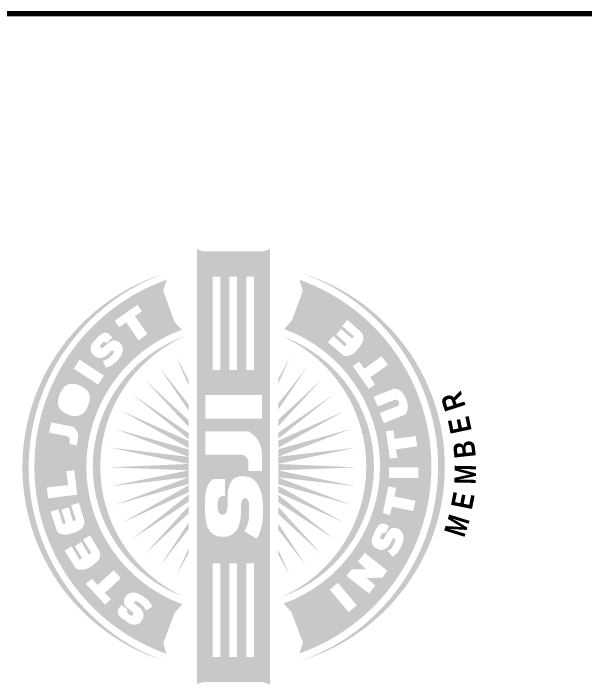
# Paper-space layout 'J1.0' of a CAD drawing. Extents: x -1.7 to 34.3, y -23.5 to 0.5.
# Drawn here: x 31.701 to 32.693, y -8.914 to -7.75 of the extents above; entities that cross this region are included whole.
import ezdxf
from ezdxf.enums import TextEntityAlignment as Align

# ---------------------------------------------------------------- set-up
doc = ezdxf.new("R2010")
doc.units = 0
doc.header["$LTSCALE"] = 0.5
doc.header["$MEASUREMENT"] = 0
doc.layers.get('0').update_dxf_attribs({"linetype": 'CONTINUOUS'})
for name, color, linetype, lineweight in [('TITLE-BORDER', 4, 'CONTINUOUS', 70), ('TITLE-ERECTION-NOTES-JOISTS', 40, 'CONTINUOUS', 18), ('TITLE-INFO-ATTRIB', 1, 'CONTINUOUS', 40), ('TITLE-LOGO', 40, 'CONTINUOUS', 20)]:
    doc.layers.add(name, color=color, linetype=linetype, lineweight=lineweight)
doc.styles.add('NOTES', font='romans.shx', dxfattribs={"width": 0.95})
doc.styles.add('SJI Member', font='arialbd.ttf', dxfattribs={"width": 0.8})
doc.styles.add('TITLE-ATTRIB', font='SIMPLEX', dxfattribs={"width": 0.75})

# ---------------------------------------------------------------- blocks, each defined once
blk = doc.blocks.new('SteelJoist')
at = {"layer": 'TITLE-LOGO'}
h = blk.add_hatch(color=254, dxfattribs=at)
h.paths.add_polyline_path([(-0.05261978419287416, 0.373364573808562), (-0.06333216652750728, 0.3773073268154832), (-0.06333216652791673, -0.3770924814146532), (-0.05259378679684268, -0.3735778453871372), (0.0513495957376211, -0.3735778453871372), (0.06324443789325329, -0.3779054954583243), (0.06324443789366274, 0.3770892467724813), (0.05216967688037588, 0.3733645738081517)])
h.paths.add_polyline_path([(0.04921281367372021, 0.1241405925102557), (0.04921281367372021, 0.08320462269675044), (-0.04873391028973639, 0.08320462269675044), (-0.04873391028973639, 0.1241405925102557)], flags=16)
h.paths.add_polyline_path([(0.006317165602857777, 0.167227521081398), (-0.007034930242480364, 0.167227521081398), (-0.007034930242480364, 0.3294455001825174), (0.006317165602857777, 0.3294455001825174)], flags=16)
h.paths.add_polyline_path([(0.02216138759958675, 0.3294455001825174), (0.03551348344451455, 0.3294455001825174), (0.03551348344451455, 0.167227521081398), (0.02216138759958675, 0.167227521081398)], flags=16)
h.paths.add_polyline_path([(-0.02256855518441814, 0.167227521081398), (-0.03592065102934594, 0.167227521081398), (-0.03592065102934594, 0.3294455001825174), (-0.02256855518441814, 0.3294455001825174)], flags=16)
h.paths.add_polyline_path([(0.02612008201665095, 0.06126804983246181, -0.2681445988966102), (0.04977046477261293, 0.0199001069365119), (0.04977046477261293, -0.007373704953678839), (0.02575262434647563, -0.007373704953678839), (0.02575262434647563, 0.006191878829368669, 0.4306096161173678), (0.01217424457021554, 0.02078270961677653), (-0.04889261025981728, 0.02078270961677653), (-0.04889261025981728, 0.06126804983246181)], flags=16)
edge = h.paths.add_edge_path(flags=16)
edge.add_spline(control_points=[(-0.009852371405820293, -0.0496847228635442), (-0.009835956090562092, -0.04801169174783038), (-0.009800825357284104, -0.0444312054970748), (-0.008937767824493292, -0.03860634736194868), (-0.006692892460287148, -0.03195252074393196), (-0.003856954293275372, -0.02492840862615608), (0.001711403116154919, -0.01970063141814649), (0.008577162731327803, -0.01701114275655868), (0.01545071017304522, -0.01622956242356022), (0.02241865837113366, -0.01698774302860517), (0.02909654911026482, -0.01846127757399962), (0.03520942831147256, -0.02244992595939799), (0.04070840533186093, -0.02842159469749195), (0.0444748639436785, -0.03518334360251174), (0.04770424906723658, -0.04297960553525737), (0.04972428307952814, -0.05143114507223423), (0.05088078051845013, -0.06125148485184173), (0.05168202699199576, -0.07128100450078545), (0.05126810909992585, -0.08015841338942309), (0.05105032478524762, -0.08818300712009908), (0.05008276077939566, -0.09603108289233298), (0.04859317268532681, -0.1040687147151047), (0.04644955394170758, -0.1121052475998585), (0.04401060839280024, -0.1190979775927934), (0.04131395488412171, -0.1229968463504472), (0.04012234447183793, -0.1247196975054994)], knot_values=[0, 0, 0, 0, 0.005295284626794544, 0.01133254105309259, 0.01852858005929831, 0.02754489204581503, 0.03495371297345271, 0.04195511874140223, 0.05057079630630992, 0.05656388512221738, 0.06412775827128907, 0.07196899299262083, 0.07921889573745691, 0.08966838143454987, 0.09626499625926463, 0.1059080655821933, 0.1170429852734681, 0.1275680208048973, 0.1377077643775693, 0.1451494048529716, 0.1529732906595477, 0.1627153101078487, 0.1709935648212777, 0.1793387025034031, 0.18594592391106, 0.18594592391106, 0.18594592391106, 0.18594592391106], degree=3, periodic=0)
edge.add_line((0.04012234447183793, -0.1247196975054994), (0.01882632483970159, -0.1122339379961987))
edge.add_spline(control_points=[(0.01882632483929214, -0.1122339379957884), (0.02028948227357219, -0.1095595893790193), (0.0228498533202055, -0.1048797616243275), (0.0251942822174156, -0.09779364552046044), (0.02642448500580397, -0.09213958212747642), (0.02693550837335579, -0.08867730469442581), (0.02713828092809489, -0.08730348328556659)], knot_values=[0, 0, 0, 0, 0.009630406420004244, 0.01685219457437649, 0.02353490885932374, 0.02793091042320422, 0.02793091042320422, 0.02793091042320422, 0.02793091042320422], degree=3, periodic=0)
edge.add_line((0.02713828092809489, -0.08730348328556659), (0.02713828092809489, -0.0661272872424643))
edge.add_arc((0.008469835873400555, -0.0662287823096781), 0.01866872095305267, 360.3114979143692, 389.6726801876266)
edge.add_arc((0.02019466432559014, -0.05970997248433019), 0.005256169741335403, 391.2025312022565, 501.5307570952743)
edge.add_arc((0.03584460868783079, -0.06807384867080923), 0.02293484672633883, 149.5191469548748, 179.0077870042266)
edge.add_line((0.01291320086194769, -0.06767669698129009), (0.01291320086194769, -0.08144205162415918))
edge.add_arc((-0.08329982649777623, -0.07670255771192025), 0.09632969135268946, 346.27534080552914, 357.1798655986998, ccw=False)
edge.add_arc((-0.01742405884250431, -0.09351231729451381), 0.02835529765901381, 281.785590042125, 347.69064570318756, ccw=False)
edge.add_line((-0.01163249329169602, -0.121269850934195), (-0.02397632577183906, -0.121269850934195))
edge.add_arc((-0.02131536027010306, -0.09629270046651772), 0.02511849483776532, 194.0304597323708, 263.9188748264488, ccw=False)
edge.add_arc((0.02377912503811075, -0.0803437619330909), 0.07287588560085323, 181.1854381478489, 197.6025857412262, ccw=False)
edge.add_line((-0.04908116321037959, -0.08185144176962744), (-0.04908116321037959, -0.05320961149540793))
edge.add_arc((0.006703783883168057, -0.05513988887864052), 0.05581833294705354, 153.0429383183254, 178.0182352880642, ccw=False)
edge.add_arc((-0.02160034864975646, -0.04306997903795384), 0.02520333108043614, 120.51870369038579, 148.3262667166616, ccw=False)
edge.add_line((-0.03439909433346955, -0.021358230916805), (-0.0148232311138532, -0.021358230916805))
edge.add_line((-0.01482323111385231, -0.021358230916805), (-0.01482323111385231, -0.05084507252326542))
edge.add_line((-0.01482323111385231, -0.05084507252326542), (-0.01912561944977043, -0.05084507252326542))
edge.add_spline(control_points=[(-0.01912561944895064, -0.05084507252326542), (-0.01950364812662198, -0.05092570343976455), (-0.02064909559782002, -0.05117001950744182), (-0.02273332065648859, -0.05256857074652022), (-0.02549549155783648, -0.0550345837520867), (-0.02680486141256377, -0.05974215594825605), (-0.02793437208065352, -0.0656759460545926), (-0.02747205034828681, -0.07244456529224585), (-0.02634099366387677, -0.0785510320212568), (-0.02314790383664356, -0.0827535835374631), (-0.01888121696063561, -0.08342635755511285), (-0.0142334158384303, -0.08286117599474085), (-0.01139993220986302, -0.0780920101201863), (-0.01069776549293078, -0.07275857441320444), (-0.01012472376228946, -0.0689809057422881), (-0.009852371405820293, -0.06718547461314728)], knot_values=[0, 0, 0, 0, 0.001216389253802325, 0.003685725663240817, 0.007821942861964193, 0.01262846786182503, 0.01867729569534912, 0.02701057956938985, 0.03388877353101986, 0.03819599535118391, 0.04258783783349347, 0.04695511722515178, 0.05210801219652479, 0.05844203485985228, 0.06417913812279152, 0.06417913812279152, 0.06417913812279152, 0.06417913812279152], degree=3, periodic=0)
edge.add_line((-0.009852371405820293, -0.06718547461314728), (-0.009852371405820293, -0.0496847228635442))
h.paths.add_polyline_path([(0.006317165602857777, -0.1676641000506001), (0.006317165602447439, -0.3298820791521297), (-0.007034930242889814, -0.3298820791521297), (-0.007034930242480364, -0.1676641000506001)], flags=16)
h.paths.add_polyline_path([(0.02216138759958675, -0.1676641000506001), (0.03551348344451455, -0.1676641000506001), (0.03551348344410421, -0.3298820791521297), (0.02216138759917641, -0.3298820791521297)], flags=16)
h.paths.add_polyline_path([(-0.02256855518441814, -0.1676641000506001), (-0.02256855518482759, -0.3298820791521297), (-0.03592065102975539, -0.3298820791521297), (-0.03592065102934594, -0.1676641000506001)], flags=16)
for points in [[(-0.1194518333380294, -0.3371207683953479, -0.7020465114803377), (-0.1184283294034083, 0.3353329531204485, 0.734511586998965)], [(0.1182639214153518, 0.3356104257989241, -0.7051273954791152), (0.1173801912992936, -0.3363706453058759, 0.7400239445072477)], [(-0.08525915825801178, -0.2259821419876609, -0.6486056764994277), (-0.08300726472734699, 0.2266654546334843, 0.7059240522378551)], [(0.08419157339641359, 0.2260570211460919, -0.6493834094829293), (0.08247500379022998, -0.2264587466477659, 0.7084185786660381)]]:
    blk.add_hatch(color=76, dxfattribs=at).paths.add_polyline_path(points)
h = blk.add_hatch(color=254, dxfattribs=at)
h.paths.add_polyline_path([(-0.1164621321590351, -0.3244473363804437), (-0.1215135805782435, -0.3060200676571947), (-0.1019120536917804, -0.2529789652212742), (-0.08826691333644288, -0.2387288242259711, -0.6979740110216973), (-0.08955265835641057, 0.2374351086369089), (-0.102519466714063, 0.2515040596017073), (-0.1218641387960657, 0.3058150232021779), (-0.1155050572511493, 0.3241175407825816, 0.7066439557029125)])
edge = h.paths.add_edge_path(flags=16)
edge.add_line((-0.3194621561070745, 0.05897139056793321), (-0.3160570281301363, 0.0768236641787361))
edge.add_line((-0.316057028130956, 0.07682366417873521), (-0.2792278907373484, 0.06928441861232049))
edge.add_spline(control_points=[(-0.2792278907377588, 0.06928441861191104), (-0.2784637188585837, 0.06905353728937236), (-0.2760066342186356, 0.06831117164330269), (-0.2731117390973914, 0.06450301118668378), (-0.2699494051506912, 0.05899244631438094), (-0.2695214139747293, 0.05156829961036191), (-0.2700592149907255, 0.04392277451114879), (-0.2712518896562628, 0.03896338141393763), (-0.2718278493102915, 0.03656841955827428)], knot_values=[0, 0, 0, 0, 0.00249156760649584, 0.008011276870488495, 0.01432732732843704, 0.02254911430801655, 0.0308771414221709, 0.03865481428423554, 0.03865481428423554, 0.03865481428423554, 0.03865481428423554], degree=3, periodic=0)
edge.add_line((-0.2718278493102915, 0.03656841955827428), (-0.2844383764182998, 0.03926438616089722))
edge.add_spline(control_points=[(-0.2844383764182989, 0.03926438616048777), (-0.2841479594802871, 0.04101339503743695), (-0.283561386334263, 0.04454597700531426), (-0.2836990691589243, 0.04968623932756699), (-0.2866425353162976, 0.05179871833670457), (-0.2880808736603964, 0.05243692477262485), (-0.2886797595185167, 0.05270265697097898)], knot_values=[0, 0, 0, 0, 0.005732936772772861, 0.01157916882558943, 0.01450442330676053, 0.01659137113365212, 0.01659137113365212, 0.01659137113365212, 0.01659137113365212], degree=3, periodic=0)
edge.add_line((-0.2886797595185167, 0.05270265697097898), (-0.3194621561078943, 0.05897139056752287))
h.paths.add_polyline_path([(-0.2896829847491826, -0.008005363683845523), (-0.275874144256071, -0.006316728563617424), (-0.2708109030338157, -0.04868609448417782), (-0.3214433152510399, -0.05498009463292064), (-0.3234379320797993, -0.03609809418710341), (-0.2866143603565057, -0.0321067829337176)], flags=16)
edge = h.paths.add_edge_path(flags=16)
edge.add_spline(control_points=[(-0.3040887214309356, 0.1147163585930002), (-0.3041670693658851, 0.1130002744045999), (-0.3043418257583994, 0.109172519643228), (-0.3027270791674779, 0.1030624362625954), (-0.2990589117300573, 0.09746189779770376), (-0.2940520377388154, 0.09358640981758803), (-0.2885536825664161, 0.09121442811357916), (-0.2831912526792939, 0.08840462263313853), (-0.2769978709346077, 0.08754008112649103), (-0.271082069009621, 0.08759137179617671), (-0.2652442443119591, 0.0893545879771187), (-0.259505071046247, 0.09293381710516702), (-0.2553921460638726, 0.09853762033287605), (-0.252692336705409, 0.104464334674164), (-0.2503080108169202, 0.1100082087957217), (-0.2489284417221693, 0.1160105163674672), (-0.2490362401816952, 0.1220982016311778), (-0.2504377993178473, 0.1274185806838721), (-0.253119501179409, 0.1314740505839413), (-0.2560532793893247, 0.1346225039518121), (-0.2599089766495641, 0.1370772608168664), (-0.2639363770941294, 0.1399208763936874), (-0.2690875947226239, 0.1419971645244162), (-0.2748778692686464, 0.1433019830890281), (-0.2808523659781681, 0.144099901479473), (-0.2865334380440503, 0.1424326635944384), (-0.2917868674898703, 0.1400855175565878), (-0.2957479490407504, 0.1351035776255936), (-0.2999409219796298, 0.1289710476471804), (-0.3029068428719102, 0.1218704524234653), (-0.3037495897696267, 0.1167691750218269), (-0.3040887214309356, 0.1147163585930002)], knot_values=[0, 0, 0, 0, 0.005419515289140975, 0.0120883203663625, 0.01962486424101061, 0.02620740934023849, 0.03180100583998461, 0.03857943577509224, 0.04520590922909067, 0.05134621440665572, 0.05718885934959292, 0.06429021828433984, 0.07236766761125876, 0.07874883450190759, 0.08492335248142598, 0.09144588642476176, 0.0980722835328202, 0.1040397996926167, 0.1085634107100619, 0.1133378482000477, 0.1175427262810305, 0.1229835383996794, 0.1289200080554787, 0.1349429833768724, 0.1418382082733231, 0.1476137907839512, 0.1534803704703091, 0.1597009843035193, 0.1673325012432842, 0.177103151871699, 0.1836826529067229, 0.1836826529067229, 0.1836826529067229, 0.1836826529067229], degree=3, periodic=0)
edge = h.paths.add_edge_path(flags=0)
edge.add_spline(control_points=[(-0.2891665625349127, 0.1146246971581046), (-0.2881940491145878, 0.1134112907139482), (-0.2858369775345322, 0.1104703689895858), (-0.2800603620861439, 0.108616267954635), (-0.2756066689974084, 0.1066751636037431), (-0.272306669239442, 0.1059123091851619), (-0.2701671120944109, 0.1053245503168556), (-0.2679783012993866, 0.1068500110661539), (-0.2656776504748368, 0.1088519314556384), (-0.2643759548044216, 0.1120953111794654), (-0.2640534466534499, 0.1152767306635303), (-0.2645776669455113, 0.1181241254287082), (-0.266824448165849, 0.1195838113509904), (-0.2691410875207714, 0.1210189378996382), (-0.2721070988717109, 0.1224135460501268), (-0.2756636753964505, 0.1234692013605443), (-0.2788969950184752, 0.1247381676810004), (-0.2816727751427628, 0.1261666422765177), (-0.2842265620705238, 0.1254824241531525), (-0.2863932566214107, 0.1238105167447241), (-0.2881454992606498, 0.1212852846943493), (-0.289315651252485, 0.1180795071925091), (-0.2892177123957005, 0.1158099850616283), (-0.2891665625349127, 0.1146246971581046)], knot_values=[0, 0, 0, 0, 0.004835050628015135, 0.01171866649088003, 0.01855784387326409, 0.02021635265037427, 0.02254882339840995, 0.02515784397791118, 0.02807479143283282, 0.03226282558563297, 0.03569690263134302, 0.03830884879376861, 0.04080723040722835, 0.04373941524377407, 0.04706882137689131, 0.05110771200615174, 0.05544024345420367, 0.05820714369565497, 0.06057407915646405, 0.06331007289354024, 0.06677144155648568, 0.07017573983833832, 0.07389732828497513, 0.07389732828497513, 0.07389732828497513, 0.07389732828497513], degree=3, periodic=0)
edge = h.paths.add_edge_path(flags=16)
edge.add_line((-0.2815522084679261, -0.06727858385229268), (-0.2680785715374085, -0.0626214910827052))
edge.add_line((-0.2680785715369982, -0.06262149108188453), (-0.2587366183641606, -0.09318667655604251))
edge.add_spline(control_points=[(-0.2587366183649795, -0.09318667655645285), (-0.2586217762949481, -0.09411164087543433), (-0.2584075087197526, -0.09583740097675708), (-0.2585673084514433, -0.09933900208766122), (-0.2600104636559015, -0.1029960067764319), (-0.2625213525939731, -0.1069413909604533), (-0.2664017549811675, -0.109622594552663), (-0.2706213583758288, -0.112142493679384), (-0.2752929870775676, -0.1144720085101376), (-0.2802523640157224, -0.1157185063614925), (-0.2849790470244047, -0.117676397711362), (-0.2895573706765537, -0.117788615886262), (-0.2940338603779855, -0.1181918779805748), (-0.2978609073220886, -0.1168874200654288), (-0.3016139638713273, -0.1160019557017886), (-0.3044748717188597, -0.1141505460440788), (-0.3055329830689635, -0.1122308915185934), (-0.3060067969029321, -0.1113712855134867)], knot_values=[0, 0, 0, 0, 0.002948429518128001, 0.005501057628847054, 0.01101032028860777, 0.01516549719502042, 0.0201208947410608, 0.02568985521970438, 0.03080504633435226, 0.03653926231614896, 0.0418624651137416, 0.04680601159142443, 0.05092953989482067, 0.055949911612258, 0.05938049306830211, 0.0631735833071422, 0.06624944548072315, 0.06624944548072315, 0.06624944548072315, 0.06624944548072315], degree=3, periodic=0)
edge.add_line((-0.3060067969029321, -0.1113712855134867), (-0.3172313021428943, -0.07833295090418169))
edge.add_line((-0.3172313021433038, -0.07833295090459202), (-0.3035957618102652, -0.07393937917366511))
edge.add_line((-0.3035957618102652, -0.07393937917366422), (-0.2958414324671894, -0.0998528542248156))
edge.add_line((-0.2958414324671894, -0.09985285422440615), (-0.2907154054740317, -0.09815206317186842))
edge.add_line((-0.2907154054744412, -0.09815206317186842), (-0.2981774183628616, -0.07478216358644829))
edge.add_line((-0.2981774183628616, -0.07478216358685863), (-0.2857067549298566, -0.07056047612401617))
edge.add_line((-0.285706754930267, -0.07056047612278604), (-0.278184361970232, -0.09461947458614528))
edge.add_line((-0.2781843619690019, -0.09461947458696507), (-0.2730075762718807, -0.09270590702688875))
edge.add_line((-0.2730075762722901, -0.0927059070264784), (-0.2815522084675157, -0.067278583851472))
h.paths.add_polyline_path([(-0.276973179778798, 0.1698521857848503), (-0.266781463115179, 0.1854364035426643), (-0.2244762153549074, 0.1577311317825201), (-0.2346679320193461, 0.1423393226453999)], flags=16)
edge = h.paths.add_edge_path(flags=16)
edge.add_line((-0.2485564212918483, -0.119022253737044), (-0.2323770178678553, -0.1465854458053872))
edge.add_spline(control_points=[(-0.2323770178682647, -0.1465854458053863), (-0.232050678964832, -0.1474585154547512), (-0.2314418093600086, -0.1490874526314352), (-0.2307847258417111, -0.1525305598823934), (-0.2313399090315915, -0.1564226225570557), (-0.2328667663494066, -0.1608429535796203), (-0.2360191011151418, -0.1643513949597768), (-0.2395388081380752, -0.1677816437667481), (-0.2435423800114354, -0.1711315939667424), (-0.2480771525707972, -0.17349485745937), (-0.2522205086562197, -0.1764961023938501), (-0.256647830089479, -0.1776676250399394), (-0.2609085624037402, -0.1790986178811789), (-0.2649338424067702, -0.1787178034103452), (-0.2687899270707286, -0.1787273773515317), (-0.2720023544628241, -0.1775903541835753), (-0.2734770274175933, -0.1759686227622179), (-0.2741373742204249, -0.1752424243501016)], knot_values=[0, 0, 0, 0, 0.002948429518126044, 0.00550105762884727, 0.01101032028860575, 0.01516549719501595, 0.02012089474105835, 0.02568985521970184, 0.03080504633435019, 0.03653926231614651, 0.04186246511373945, 0.0468060115914226, 0.05092953989481899, 0.05594991161225452, 0.05938049306830093, 0.06317358330713983, 0.06624944548072412, 0.06624944548072412, 0.06624944548072412, 0.06624944548072412], degree=3, periodic=0)
edge.add_line((-0.2741373742204249, -0.1752424243501016), (-0.2927218231499058, -0.1457104191760727))
edge.add_line((-0.2927218231503153, -0.1457104191760727), (-0.280477954322305, -0.1382727374913229))
edge.add_line((-0.2804779543218956, -0.1382727374913229), (-0.2669222377019143, -0.1616795817833232))
edge.add_line((-0.2669222377019143, -0.1616795817833241), (-0.262330779209945, -0.1588357548088837))
edge.add_line((-0.262330779209945, -0.1588357548092931), (-0.2750119394141155, -0.1378352305573554))
edge.add_line((-0.2750119394141155, -0.1378352305573554), (-0.2638612683004409, -0.1308350430456038))
edge.add_line((-0.2638612683004409, -0.1308350430456047), (-0.2509614755764451, -0.152491846839947))
edge.add_line((-0.2509614755772658, -0.1524918468403564), (-0.2463700170852965, -0.1494292727798268))
edge.add_line((-0.2463700170848862, -0.1494292727798268), (-0.2605816575996229, -0.1266786952696712))
edge.add_line((-0.2605816576000333, -0.1266786952692618), (-0.2485564212918483, -0.1190222537374535))
edge = h.paths.add_edge_path(flags=16)
edge.add_line((-0.2217310792399081, 0.1719110669470094), (-0.2263226164400978, 0.1833232770971875))
edge.add_spline(control_points=[(-0.2263226164405072, 0.1833232770971875), (-0.2252411548681881, 0.1837699074664343), (-0.2231507638017787, 0.1846332133461797), (-0.2201810854702959, 0.1857095732427236), (-0.2173552481251537, 0.1869350295975432), (-0.2149370370982595, 0.1891086681505705), (-0.2120695807066229, 0.1914500919990498), (-0.2098540032740406, 0.1942344980821122), (-0.2076481643773365, 0.1964260165794647), (-0.2072229746104082, 0.1986783555346872), (-0.2076056671106894, 0.2007171182769421), (-0.2093921080400039, 0.2014474744761969), (-0.2114547767416406, 0.2011541840223794), (-0.21339672219404, 0.1991774492655942), (-0.2159167249097553, 0.1968959317967878), (-0.218471032545561, 0.1941415785873595), (-0.2213513993642602, 0.1917932095847767), (-0.224434895720969, 0.1900001709413681), (-0.2276340585658332, 0.1890810135905401), (-0.2306946590265708, 0.1882187236934953), (-0.2338199643615155, 0.1889425663671087), (-0.2369125512229227, 0.1892432495862693), (-0.2400500921269382, 0.1911647287671627), (-0.2427292269593746, 0.193562603712885), (-0.2454337598691456, 0.196570961299436), (-0.2473823740609582, 0.1998651694398816), (-0.2477713485524458, 0.2033290672388697), (-0.24781404304838, 0.2064308474769652), (-0.2468106211820373, 0.2094557928838885), (-0.2453404946820053, 0.2131306138662818), (-0.2426852311094301, 0.2166605500451597), (-0.2391658172723012, 0.2202089924823634), (-0.2355219605331884, 0.2241317820584987), (-0.2315963688023173, 0.2280514673046801), (-0.227780330745933, 0.2307467631574349), (-0.224183306440862, 0.2324242404312118), (-0.2207199675787122, 0.2318261348480508), (-0.2170927447823807, 0.2314803997771939), (-0.2138375169116502, 0.2279674060521177), (-0.2115276037385403, 0.225549047960877), (-0.2099988236622936, 0.2239484953046107)], knot_values=[0, 0, 0, 0, 0.003702000093774527, 0.007155712348392268, 0.0100237536331424, 0.01336067298663571, 0.01737199894608266, 0.02169798140215845, 0.02470121075144015, 0.0268790125244186, 0.02878528336717194, 0.03067929923888148, 0.03228662495213711, 0.03517295576182008, 0.03905426197644454, 0.04320774728535105, 0.04699594038319277, 0.05080610026243607, 0.05437584855548398, 0.05756089012705143, 0.06064638889217143, 0.06436995429020578, 0.06726825332809284, 0.07207522282294448, 0.07574457787559612, 0.08007926673416398, 0.08389271249171706, 0.08663669802719856, 0.08983059128659318, 0.09387283301573562, 0.0991443324243987, 0.1036464082206171, 0.1097083200192756, 0.1161108098977346, 0.1211143029575293, 0.1245680105913604, 0.1282145232701134, 0.1320340673994762, 0.135658582182251, 0.1427522336946556, 0.1427522336946556, 0.1427522336946556, 0.1427522336946556], degree=3, periodic=0)
edge.add_line((-0.2099988236622936, 0.2239484953046107), (-0.2191207553235133, 0.2147125659794851))
edge.add_spline(control_points=[(-0.2191207553231038, 0.2147125659798954), (-0.2195753780813945, 0.2148871629431071), (-0.2206541276600129, 0.2153014545682446), (-0.2224830863847052, 0.2159673153420023), (-0.2249483798926644, 0.2161380006656408), (-0.2273875711058038, 0.2147150710301), (-0.2292795675169792, 0.2126684157744556), (-0.2308303583371751, 0.2105562684590927), (-0.231497801538322, 0.2080826363433248), (-0.230043619527577, 0.2063546379275349), (-0.2284962285922507, 0.205575539803065), (-0.2264972373321763, 0.2056049055955933), (-0.2245275644074196, 0.2074236390064064), (-0.2220860096773576, 0.2096706271317057), (-0.2189680310334197, 0.2120834716447542), (-0.216458923026563, 0.2148018991893599), (-0.2133350350721397, 0.2167638843317157), (-0.2105725508944962, 0.2183893958396332), (-0.2074326967639442, 0.2192775014987962), (-0.2042931834539159, 0.2186228208298031), (-0.2006985873179827, 0.2177436468757223), (-0.1973284839227221, 0.2151289910637555), (-0.1943226367846158, 0.2119595339743272), (-0.1925229085192779, 0.2078931895755964), (-0.1915576902503435, 0.2032193172968437), (-0.1921762908680247, 0.1980377620502205), (-0.194201648964186, 0.1932576974361648), (-0.1971918115406766, 0.1888111106891177), (-0.2007390352323686, 0.1845462594306193), (-0.2045671748873268, 0.1807288237320552), (-0.2089115845235403, 0.1770947273009318), (-0.2135404201224906, 0.1741180675358711), (-0.2182065232492167, 0.1721509312222507), (-0.2208875014369971, 0.1719684767817409), (-0.2217310792399081, 0.1719110669470094)], knot_values=[0, 0, 0, 0, 0.001541404672851104, 0.003657515189905605, 0.006171914780701032, 0.009051668783821784, 0.01222068769019384, 0.01495575141492685, 0.01744818204177921, 0.01949539995399045, 0.0215063985343391, 0.02281589642254785, 0.02554794820002529, 0.02949170526502161, 0.03353912547892382, 0.0379474247693246, 0.04113407024733409, 0.04515547644138342, 0.04811311547789381, 0.05117101479909991, 0.05515272225375918, 0.05972126432488443, 0.06440674158203465, 0.06886736818423088, 0.07359135216002892, 0.0793802801343485, 0.08506526698839664, 0.08987520299869957, 0.09630215750539106, 0.102600576312711, 0.1069678416405069, 0.1142041685970094, 0.1200147943098704, 0.1226825388661807, 0.1226825388661807, 0.1226825388661807, 0.1226825388661807], degree=3, periodic=0)
h.paths.add_polyline_path([(-0.245392293860399, -0.1942864242283395), (-0.2353574167308894, -0.2051921060438513), (-0.2078480029537593, -0.1795723967249705), (-0.1952178994349696, -0.1932477775346095), (-0.2229003230375799, -0.2190406010169461), (-0.2125194174779983, -0.2297731686685927), (-0.2225542946079182, -0.23929401374801), (-0.2559462268016324, -0.2032879395795879)], flags=16)
h.paths.add_polyline_path([(-0.1645229734106763, 0.2190159571894963), (-0.1859713810620232, 0.2502474442356686), (-0.1978445973189178, 0.2416252461834194), (-0.2058877457990276, 0.2529298970606604), (-0.1664380116892392, 0.2805209078581958), (-0.158586369671375, 0.269216256980954), (-0.1708425988523503, 0.2607856763738292), (-0.1492026935186885, 0.2299373986971975)], flags=16)
edge = h.paths.add_edge_path(flags=16)
edge.add_spline(control_points=[(-0.1837716420700266, -0.2473895318031349), (-0.1838734415622731, -0.2478657699953324), (-0.1841149960321236, -0.2489958096590454), (-0.1844884350781504, -0.2509060462581614), (-0.1842737953617295, -0.2533679023366675), (-0.182488972902326, -0.255556233050247), (-0.180173073662699, -0.2571070582711092), (-0.1778455217688997, -0.2583106448413295), (-0.1752982034065838, -0.2585854273543804), (-0.1738172775860196, -0.2568802931768799), (-0.1732882058697713, -0.2552305975349682), (-0.1736279741004259, -0.2532604741990028), (-0.1757307979057492, -0.2515974845130318), (-0.1783300277764379, -0.249534925613613), (-0.1811982532320924, -0.2468299501596025), (-0.1842736926934858, -0.2447739483550571), (-0.1866974587606531, -0.2419930456782167), (-0.1887326587205473, -0.2395168454391632), (-0.1900980830858865, -0.2365532273934488), (-0.1899394245926453, -0.2333501073383975), (-0.1896297484228846, -0.2296625378282009), (-0.1875707903259549, -0.2259269370112582), (-0.1849071493588337, -0.2224649156281489), (-0.1811700240168648, -0.2200549212759713), (-0.1767030254583135, -0.2183748461988326), (-0.1714882985671524, -0.218180411253261), (-0.1664514892845546, -0.2194380460923266), (-0.1615941169004662, -0.221700597629976), (-0.1568296708720771, -0.2245416900621553), (-0.1524635302677968, -0.2277298376043797), (-0.1481982416119996, -0.2314564801468775), (-0.1445381804940515, -0.235566294616409), (-0.1418695759867594, -0.2398698621658095), (-0.1412725598709184, -0.2424898822848531), (-0.1410847069653558, -0.2433142794490406)], knot_values=[0, 0, 0, 0, 0.001541404672853117, 0.003657515189903204, 0.006171914780707707, 0.0090516687838237, 0.01222068769019395, 0.01495575141493376, 0.0174481820417801, 0.01949539995398464, 0.02150639853433596, 0.0228158964225416, 0.02554794820002608, 0.02949170526502316, 0.03353912547891885, 0.03794742476931881, 0.04113407024733176, 0.04515547644137684, 0.0481131154778893, 0.05117101479909107, 0.05515272225375258, 0.05972126432487408, 0.06440674158202875, 0.06886736818422767, 0.07359135216002122, 0.07938028013433955, 0.08506526698838955, 0.08987520299869736, 0.09630215750538759, 0.1026005763127097, 0.1069678416404975, 0.1142041685970047, 0.1200147943098636, 0.1226825388661745, 0.1226825388661745, 0.1226825388661745, 0.1226825388661745], degree=3, periodic=0)
edge.add_line((-0.1410847069653558, -0.2433142794490406), (-0.1516443811509136, -0.2496241158557861))
edge.add_spline(control_points=[(-0.1516443811505033, -0.2496241158561956), (-0.1522537036012359, -0.2486252344978341), (-0.1534314821209346, -0.2466944653212533), (-0.1549564168065833, -0.2439282198098693), (-0.1566062740554592, -0.2413272447942676), (-0.1591294171346336, -0.2392763430076528), (-0.1618881445007103, -0.2368077411549354), (-0.1649831286520715, -0.2350519582220425), (-0.1674909193229608, -0.2332136262306834), (-0.1697819746342679, -0.2331437501295675), (-0.171736458418418, -0.2338387322914031), (-0.1721802185240051, -0.2357169943448252), (-0.1715698351246369, -0.2377089917264259), (-0.1693152413392323, -0.239320028442763), (-0.16666970653913, -0.2414547137279373), (-0.1635517515288942, -0.2435497807097047), (-0.1607841564122126, -0.2460300563504116), (-0.1585335620771646, -0.2487973225995237), (-0.1571282435094465, -0.2518147010760954), (-0.1558006416776969, -0.2547040422508164), (-0.1560298300823186, -0.2579038788607413), (-0.1558460899549132, -0.2610056111923198), (-0.1572564524596132, -0.2644037169545284), (-0.159208681893225, -0.2674230493224758), (-0.1617600236753489, -0.2705623754831041), (-0.1647112544904505, -0.2729994108156344), (-0.1680725706389143, -0.2739221474325619), (-0.171130003720803, -0.2744465198408017), (-0.1742741633890992, -0.2739255494655772), (-0.1781328507918234, -0.2730445768711984), (-0.1820326540289079, -0.2709703520093543), (-0.1860850777227601, -0.2680453597540682), (-0.1905266430842554, -0.2650556328215137), (-0.1950089398534587, -0.2617871135025363), (-0.1982647017552468, -0.2584364746644416), (-0.200480971758183, -0.2551439587376159), (-0.2004285418547109, -0.2516297451027656), (-0.2006508913552185, -0.2479928730051002), (-0.1976866585692534, -0.2442310971757369), (-0.1956567965049043, -0.2415733133761453), (-0.1943133638966126, -0.2398143005422959)], knot_values=[0, 0, 0, 0, 0.003702000093776914, 0.007155712348395238, 0.0100237536331427, 0.01336067298663998, 0.01737199894608829, 0.02169798140215781, 0.02470121075144728, 0.02687901252441492, 0.02878528336717176, 0.03067929923888621, 0.03228662495213909, 0.03517295576181428, 0.0390542619764437, 0.04320774728535305, 0.04699594038319031, 0.0508061002624428, 0.05437584855548581, 0.05756089012705334, 0.06064638889216849, 0.06436995429020621, 0.06726825332808892, 0.07207522282294815, 0.07574457787560049, 0.08007926673416824, 0.08389271249172107, 0.0866366980272075, 0.08983059128659737, 0.09387283301574233, 0.09914433242440103, 0.1036464082206163, 0.10970832001928, 0.1161108098977444, 0.1211143029575294, 0.1245680105913586, 0.1282145232701175, 0.1320340673994819, 0.1356585821822619, 0.1427522336946534, 0.1427522336946534, 0.1427522336946534, 0.1427522336946534], degree=3, periodic=0)
edge.add_line((-0.1943133638966126, -0.2398143005422959), (-0.1837716420704361, -0.2473895318039547))
edge = h.paths.add_edge_path(flags=0)
edge.add_spline(control_points=[(-0.2891665625349127, 0.1146246971581046), (-0.2881940491145878, 0.1134112907139482), (-0.2858369775345322, 0.1104703689895858), (-0.2800603620861439, 0.108616267954635), (-0.2756066689974084, 0.1066751636037431), (-0.272306669239442, 0.1059123091851619), (-0.2701671120944109, 0.1053245503168556), (-0.2679783012993866, 0.1068500110661539), (-0.2656776504748368, 0.1088519314556384), (-0.2643759548044216, 0.1120953111794654), (-0.2640534466534499, 0.1152767306635303), (-0.2645776669455113, 0.1181241254287082), (-0.266824448165849, 0.1195838113509904), (-0.2691410875207714, 0.1210189378996382), (-0.2721070988717109, 0.1224135460501268), (-0.2756636753964505, 0.1234692013605443), (-0.2788969950184752, 0.1247381676810004), (-0.2816727751427628, 0.1261666422765177), (-0.2842265620705238, 0.1254824241531525), (-0.2863932566214107, 0.1238105167447241), (-0.2881454992606498, 0.1212852846943493), (-0.289315651252485, 0.1180795071925091), (-0.2892177123957005, 0.1158099850616283), (-0.2891665625349127, 0.1146246971581046)], knot_values=[0, 0, 0, 0, 0.004835050628015135, 0.01171866649088003, 0.01855784387326409, 0.02021635265037427, 0.02254882339840995, 0.02515784397791118, 0.02807479143283282, 0.03226282558563297, 0.03569690263134302, 0.03830884879376861, 0.04080723040722835, 0.04373941524377407, 0.04706882137689131, 0.05110771200615174, 0.05544024345420367, 0.05820714369565497, 0.06057407915646405, 0.06331007289354024, 0.06677144155648568, 0.07017573983833832, 0.07389732828497513, 0.07389732828497513, 0.07389732828497513, 0.07389732828497513], degree=3, periodic=0)
h = blk.add_hatch(color=254, dxfattribs=at)
h.paths.add_polyline_path([(0.1144793095367813, 0.3239862040839823), (0.1202529199020033, 0.3043369426808695), (0.1013649663690339, 0.2536276111964106), (0.08794038536892046, 0.2384471223110198, -0.7005973556099917), (0.08710221649794292, -0.2373054723141905), (0.10035692165473, -0.2518850256136842), (0.1205072991235703, -0.3052939095096905), (0.1143539327186396, -0.3240343407000079, 0.7060862495038217)])
edge = h.paths.add_edge_path(flags=16)
edge.add_line((0.1729930961737391, 0.2265060717843017), (0.1930289827648446, 0.2083346364722738))
edge.add_line((0.1930289827644351, 0.2083346364722738), (0.1965372459132757, 0.2124408430701132))
edge.add_line((0.1965372459124559, 0.2124408430705227), (0.1780667209937716, 0.2285862310251625))
edge.add_line((0.1780667209937716, 0.2285862310247531), (0.1865582455767312, 0.2386477469013135))
edge.add_line((0.186558245577551, 0.2386477469013135), (0.2054367506571149, 0.2219437399306594))
edge.add_line((0.2054367506567054, 0.2219437399306585), (0.2088784452805292, 0.2262583185979139))
edge.add_line((0.208878445281349, 0.2262583185979139), (0.1884174581336717, 0.2436050043953459))
edge.add_line((0.1884174581340812, 0.2436050043949356), (0.1975423584563298, 0.2545577939625607))
edge.add_line((0.1975423584559204, 0.2545577939621504), (0.2213423408429387, 0.2332255767644771))
edge.add_spline(control_points=[(0.2213423408425284, 0.2332255767648874), (0.221918891932706, 0.2324932267576933), (0.2229945970674887, 0.2311268384583212), (0.2246683127185092, 0.2280469971939727), (0.2253238835056752, 0.2241705803974963), (0.2252146271718525, 0.2194952533859036), (0.2232794848134878, 0.2151939048246287), (0.220970599046785, 0.2108552424815748), (0.2181763615357148, 0.2064458217923484), (0.2145758519610856, 0.2028146364060364), (0.2115423430543624, 0.1986948433879867), (0.2076815209093565, 0.1962315746749672), (0.2040583479533851, 0.1935718382044254), (0.2001080956490835, 0.1927096285418504), (0.1964378158219846, 0.1915270353796297), (0.1930317357200755, 0.1916325330993294), (0.1911334845011643, 0.1927285784611232), (0.1902834627262058, 0.1932193788436827)], knot_values=[0, 0, 0, 0, 0.002948429518122644, 0.005501057628841746, 0.01101032028860845, 0.01516549719502067, 0.02012089474106825, 0.02568985521970932, 0.03080504633435044, 0.03653926231615197, 0.04186246511374193, 0.04680601159142576, 0.05092953989482202, 0.05594991161225671, 0.05938049306830247, 0.06317358330714318, 0.06624944548072341, 0.06624944548072341, 0.06624944548072341, 0.06624944548072341], degree=3, periodic=0)
edge.add_line((0.1902834627262058, 0.1932193788436827), (0.1635933605059456, 0.2156951327829182))
edge.add_line((0.1635933605063551, 0.2156951327829182), (0.1729930961737391, 0.2265060717851215))
h.paths.add_polyline_path([(0.2070916323846275, 0.174087127849913), (0.2179209782175793, 0.182113086322933), (0.2268785821209196, 0.1696728570704815), (0.2566927013233151, 0.1913429194247147), (0.2679258303878438, 0.176598418927818), (0.237309534818599, 0.1549283565744055), (0.2455986613436263, 0.1423543549685045), (0.2346356253028876, 0.1348634731544625)], flags=16)
h.paths.add_polyline_path([(0.2428493958113602, 0.1210733847511687), (0.2785786812667803, 0.1352013558617564, -0.2612918768158908), (0.2946247631859507, 0.1259967637894146, -0.1097933872587181), (0.3015028430641156, 0.1100586611753469, -0.2297346213669004), (0.2978339778142907, 0.09024870195086354), (0.2608210065074523, 0.07526448823517917), (0.2537607343260886, 0.09303149361351437), (0.2854250087326795, 0.1052329284283369, 0.668161895490863), (0.2809321082541514, 0.1163640567948034), (0.2501236214881191, 0.1041626219795706)], flags=16)
h.paths.add_polyline_path([(0.2643727556586271, 0.06119875195926916), (0.2774370604653376, 0.06291301093636736), (0.2793645819986725, 0.04812758628283564), (0.3162016465219706, 0.05305605691327919), (0.3185575051966829, 0.03527068862147509), (0.2817204406742047, 0.02991365643648614), (0.2840762993493264, 0.01512821902198525), (0.2712261587243647, 0.01405681513685408)], flags=16)
h.paths.add_polyline_path([(0.2696858989864932, -0.001389482977589118), (0.3204964038722125, -0.001389482977589118), (0.3204964038722125, -0.0198367328411182), (0.2696858989864932, -0.0198367328411182)], flags=16)
h.paths.add_polyline_path([(0.2682965092938314, -0.03449466349449803), (0.2820278956724378, -0.03678442561310824), (0.2791671938345326, -0.05185873117638895), (0.3155935048704128, -0.05930047082222689), (0.3115885135192196, -0.0770461655233401), (0.2747807784979068, -0.06960442587750215), (0.271729360277936, -0.0842970916597725), (0.2591422546343276, -0.08048082146263535)], flags=16)
edge = h.paths.add_edge_path(flags=16)
edge.add_spline(control_points=[(0.2675914912214301, -0.146814840165522), (0.268470121231827, -0.1460421519211268), (0.270168452797396, -0.1445485985256578), (0.2726297453996711, -0.1425688059220835), (0.2749066751107208, -0.1404945130148558), (0.2764909677519993, -0.1376550648360748), (0.278445993913409, -0.1345114292821101), (0.2796408366847176, -0.1311597056419442), (0.2810184057136205, -0.1283720933797667), (0.2806915295216568, -0.1261034001293311), (0.2796694209543942, -0.1242983236368502), (0.2777427415658931, -0.1241856386371065), (0.2758861036746536, -0.1251308990255868), (0.2746886828641539, -0.1276298619788614), (0.273043004874852, -0.1306043332930811), (0.271517944373052, -0.1340372824002971), (0.2695529514652169, -0.1371916686881667), (0.2672159865792247, -0.1398863917682229), (0.2644866754952977, -0.1417917405964459), (0.2618700545908519, -0.143598426536216), (0.2586787217270228, -0.1439253458005494), (0.255655338206461, -0.1446420437708573), (0.2520647080487572, -0.1438397843142258), (0.2487535697948688, -0.14243838102891), (0.2452207647002513, -0.1404675939274203), (0.2423106288792161, -0.1379816305242452), (0.2408212060111632, -0.1348302009067339), (0.2397766460976518, -0.1319092835755074), (0.239746740107166, -0.1287223954718062), (0.239948015640933, -0.1247695396256434), (0.2413175094574802, -0.120570091954419), (0.2434986250229247, -0.1160733762204149), (0.2456762913728117, -0.1111821862571007), (0.2481215253487541, -0.1062027250750548), (0.2508594870578245, -0.1024171825951949), (0.2537197363486747, -0.09966554892585311), (0.2571901926265312, -0.09911022957264493), (0.2607340051822362, -0.09826307520357425), (0.2649512184820022, -0.1005330411479042), (0.2679196500539405, -0.1020733556380726), (0.2698842602806968, -0.103092788805542)], knot_values=[0, 0, 0, 0, 0.003702000093773472, 0.007155712348389687, 0.01002375363314087, 0.01336067298663698, 0.01737199894608238, 0.02169798140215304, 0.02470121075143815, 0.02687901252442222, 0.02878528336716889, 0.03067929923887813, 0.03228662495213284, 0.03517295576181832, 0.03905426197643998, 0.04320774728534683, 0.04699594038319085, 0.05080610026243429, 0.05437584855548351, 0.05756089012704987, 0.06064638889216985, 0.06436995429020458, 0.06726825332809186, 0.07207522282294408, 0.07574457787559621, 0.08007926673416682, 0.08389271249171969, 0.08663669802719831, 0.08983059128658882, 0.09387283301573258, 0.0991443324244019, 0.1036464082206113, 0.1097083200192713, 0.116110809897731, 0.1211143029575284, 0.1245680105913596, 0.1282145232701124, 0.1320340673994737, 0.1356585821822483, 0.1427522336946564, 0.1427522336946564, 0.1427522336946564, 0.1427522336946564], degree=3, periodic=0)
edge.add_line((0.2698842602806968, -0.103092788805542), (0.2642435975007036, -0.1147844504124951))
edge.add_spline(control_points=[(0.2642435975007036, -0.1147844504120856), (0.2637569339719308, -0.1147664348090824), (0.2626021565942214, -0.1147236865648225), (0.2606561287660742, -0.1146857883336958), (0.2582683420694201, -0.1153224045838961), (0.2564211659627977, -0.1174583640769153), (0.2552936402079293, -0.1200073116683189), (0.2545101472800164, -0.1225077630844185), (0.2546794572251194, -0.1250642588135884), (0.2566147457943115, -0.1262284246073122), (0.2583310284389828, -0.1264646162266425), (0.2602128606149465, -0.1257896821079347), (0.2614876667484571, -0.1234312351653317), (0.2630702999009014, -0.1205148302833683), (0.2652392352731088, -0.1172225166860352), (0.266733160802425, -0.1138381913744722), (0.2690536476345979, -0.1109705438179605), (0.2711411228327067, -0.1085382498806942), (0.2738243717883515, -0.1066814810046344), (0.2770067571008354, -0.1062845246729731), (0.2806923945766284, -0.1059526442445469), (0.2847274707046967, -0.107335461135456), (0.2885975173216186, -0.1093611250845123), (0.291616755192476, -0.1126258427264251), (0.2940431041387219, -0.116735533612399), (0.2951352844105202, -0.1218383096949021), (0.2947664878778262, -0.1270166378278281), (0.293376885246948, -0.1321917910105119), (0.2914013863597571, -0.1373753377033422), (0.2890152542632656, -0.1422265068565087), (0.2860813011041055, -0.1470713464628686), (0.2826654019124968, -0.1513862340720022), (0.2788874208983341, -0.1547580293090576), (0.2764098896715188, -0.1557985929489263), (0.2756303270634373, -0.1561260094085393)], knot_values=[0, 0, 0, 0, 0.001541404672850313, 0.003657515189904453, 0.006171914780702364, 0.009051668783823283, 0.01222068769019083, 0.01495575141493057, 0.01744818204177949, 0.0194953999539874, 0.02150639853433461, 0.02281589642254417, 0.02554794820002169, 0.02949170526501832, 0.03353912547891988, 0.03794742476932009, 0.04113407024732943, 0.04515547644137743, 0.04811311547788745, 0.05117101479909314, 0.05515272225375267, 0.0597212643248775, 0.06440674158203061, 0.0688673681842217, 0.07359135216002527, 0.07938028013434567, 0.08506526698839117, 0.08987520299869599, 0.09630215750538565, 0.1026005763127074, 0.1069678416405012, 0.1142041685970071, 0.1200147943098633, 0.1226825388661759, 0.1226825388661759, 0.1226825388661759, 0.1226825388661759], degree=3, periodic=0)
edge.add_line((0.2756303270634373, -0.1561260094085393), (0.2675914912214301, -0.1468148401647023))
h.paths.add_polyline_path([(0.2277609778798251, -0.1496352972638535), (0.2669011588913808, -0.1804044574549062), (0.2585139747380234, -0.1922387488548143), (0.2307717596835817, -0.1933145935276448), (0.2462557879154366, -0.2060095683219885), (0.2350728815634264, -0.2199955490667387), (0.1957176497254682, -0.189226388875686), (0.2056102160022082, -0.1778224327927163), (0.2305567088575886, -0.178252768110065), (0.2155027910576495, -0.1642667873644958)], flags=16)
h.paths.add_polyline_path([(0.1808044450621802, -0.2012968076866875), (0.2139230536871137, -0.2404575639811704), (0.1997293655305281, -0.2522918553814888), (0.1670408585596306, -0.213346273125139)], flags=16)
h = blk.add_hatch(color=76, dxfattribs=at)
h.paths.add_polyline_path([(-0.09902457376227414, -0.1889078122789094), (-0.07760194728626058, -0.1502557699420892), (-0.07760194728626058, -0.1413061621095668)])
h.paths.add_polyline_path([(-0.1271143431697466, -0.1719849586146207), (-0.07760194728626058, -0.1081684366544442), (-0.07760194728626058, -0.09680002244957997)])
h.paths.add_polyline_path([(-0.1525659980288863, -0.1506359368314607), (-0.07760194728626058, -0.08115813126521498), (-0.07760194728626058, -0.068034137005057)])
h.paths.add_polyline_path([(-0.1747542770574118, -0.1250593555862958), (-0.07760194728626058, -0.06087228165914116), (-0.07760194728626058, -0.04803425558271002)])
h.paths.add_polyline_path([(-0.1922323382729481, -0.09697292607795482), (-0.07760194728626058, -0.04436626160558976), (-0.07760194728626058, -0.03244524412843397)])
h.paths.add_polyline_path([(-0.2051882505217577, -0.06634181765311897), (-0.07760194728626058, -0.02999989684682713), (-0.07760194728626058, -0.01838454441119897)])
h.paths.add_polyline_path([(-0.2132061471398696, -0.03401239546157697), (-0.07760194728626058, -0.01838454441119897), (-0.07760194728626058, -0.006412479471340937)])
h.paths.add_polyline_path([(-0.2160618018837566, -0.001222103272122688), (-0.07760194728626058, -0.006412479471340937), (-0.07760194728626058, 0.004591542879593291)])
h.paths.add_polyline_path([(-0.2136167191598144, 0.03290948510254132), (-0.07760194728626058, 0.004591542879593291), (-0.07760194728626058, 0.01687070095148258)])
h.paths.add_polyline_path([(-0.2059275399158578, 0.06554892178489435), (-0.07760194728626058, 0.01687070095148258), (-0.07760194728626058, 0.02970872702750427)])
h.paths.add_polyline_path([(-0.1933717762513627, 0.09621240349757976), (-0.07760194728626058, 0.03215406083687622), (-0.07760194728626058, 0.0444367621872761)])
h.paths.add_polyline_path([(-0.1754553647948134, 0.1255692523931735), (-0.07760194728626058, 0.04749342608093166), (-0.07760194728626058, 0.05788611834758139)])
h.paths.add_polyline_path([(-0.1539041607374116, 0.1507777331478781), (-0.07760194728626058, 0.06862310143552808), (-0.07760194728626058, 0.08023845387033646)])
h.paths.add_polyline_path([(-0.1287532753450709, 0.1722717513868828), (-0.07760194728626058, 0.09679801380783104), (-0.07760194728626058, 0.1081077012007023)])
h.paths.add_polyline_path([(-0.09924543972880251, 0.1902645173139836), (-0.07760194728626058, 0.140508411223931), (-0.07760194728626058, 0.1499840948917148)])
h = blk.add_hatch(color=76, dxfattribs=at)
h.paths.add_polyline_path([(0.07760070981190026, 0.1521369757916275), (0.07760070981190026, 0.14316774208522), (0.09808741544144439, 0.1902645173139836)])
h.paths.add_polyline_path([(0.07760070981190026, 0.109558770604572), (0.07760070981190026, 0.0985048516878404), (0.1275952510573024, 0.1722717513868828)])
h.paths.add_polyline_path([(0.07760070981190026, 0.08130787118358285), (0.07760070981190026, 0.06986861438055314), (0.1527461364496432, 0.1507777331482885)])
h.paths.add_polyline_path([(0.07760070981190026, 0.05868624325788829), (0.07760070981190026, 0.04841640954521065), (0.1742973405074553, 0.1255692523931735)])
h.paths.add_polyline_path([(0.07760070981190026, 0.04495411096112445), (0.07760070981190026, 0.03279413991999203), (0.1922137519631848, 0.09621240349757976)])
h.paths.add_polyline_path([(0.07760070981190026, 0.03003180727844512), (0.07760070981190026, 0.01730950916443952), (0.204769515627679, 0.06554892178489435)])
h.paths.add_polyline_path([(0.07760070981190026, 0.0170071085913861), (0.07760070981190026, 0.004832383059451217), (0.2124586948720459, 0.03290948510254132)])
h = blk.add_hatch(color=76, dxfattribs=at)
h.paths.add_polyline_path([(0.07760070981190026, 0.004542971767213189), (0.07760070981190026, -0.006369115575508566), (0.2149037775959881, -0.001222103272122688)])
h.paths.add_polyline_path([(0.07760070981190026, -0.006647923645444642), (0.07760070981190026, -0.01851785954537721), (0.2120481228516908, -0.03401239546157697)])
h.paths.add_polyline_path([(0.07760070981190026, -0.01881935864993078), (0.07760070981190026, -0.03032939816254832), (0.2040302262339893, -0.06634181765311897)])
h.paths.add_polyline_path([(0.07760070981190026, -0.03309642197907525), (0.07760070981190026, -0.04489713910881843), (0.1910743139851796, -0.09697292607795482)])
h.paths.add_polyline_path([(0.07760070981190026, -0.04895138871048044), (0.07760070981190026, -0.06163655319956529), (0.1735962527692338, -0.1250593555862958)])
h.paths.add_polyline_path([(0.07760070981190026, -0.06930878360923654), (0.07760070981190026, -0.08223025861751321), (0.1514079737407075, -0.1506359368314607)])
h.paths.add_polyline_path([(0.07760070981190026, -0.09855661170656838), (0.07760070981190026, -0.1096594190586062), (0.1259563188823885, -0.1719849586146207)])
h.paths.add_polyline_path([(0.07760070981190026, -0.1438765734110223), (0.07760070981190026, -0.1523429170486663), (0.09786654947450568, -0.1889078122797301)])
at = {"layer": 'TITLE-LOGO', "color": 254, "style": 'SJI Member', "width": 0.8}
for s, rotation, p in [('R', 108.1590367231301, (0.4030157530238609, 0.1044849869314532)), ('E', 101.9725731768642, (0.4132879546989461, 0.06218913929198244)), ('B', 96.25630515526007, (0.4203273430036738, 0.01698900767106437)), ('M', 88.80613686142146, (0.4199276072000071, -0.03105953461747735)), ('E', 78.94762626536374, (0.4130495000819758, -0.07607376449320125)), ('M', 72.72530796034347, (0.3999194327101199, -0.1242867909936924))]:
    blk.add_text(s, height=0.03702624549940976, rotation=rotation, dxfattribs=at).set_placement(p)
blk = doc.blocks.new('nmbs-d-title')
at = {"layer": 'TITLE-BORDER'}
blk.add_line((31.25, -7.750000000000004), (33.74999999999999, -7.750000000000005), dxfattribs=at)
at = {"layer": 'TITLE-LOGO', "color": 40}
blk.add_blockref('SteelJoist', (32.0823391470069, -8.535742727215892), dxfattribs=at)
at = {"layer": 'TITLE-ERECTION-NOTES-JOISTS', "style": 'NOTES', "width": 0.95}
blk.add_attdef('PAINT', text='', height=0.07812499999999986, dxfattribs=at).set_placement((26.34581930746428, -18.51154145012962), align=Align.BOTTOM_CENTER)
at = {"layer": 'TITLE-INFO-ATTRIB', "style": 'TITLE-ATTRIB', "width": 0.875, "flags": 8}
for tag, height, p in [('CHKR', 0.1875, (33.53125, -14.78112646600015)), ('DTLR', 0.1875, (33.53125, -16.28112646600015)), ('PONO', 0.1875, (33.53124999999999, -19.70046153322726)), ('JOBLOCATION', 0.1875, (32.36458333333333, -20.70046153322727)), ('CUSTOMER', 0.1875, (32.94791666666666, -20.70046153322727)), ('JOB', 0.25, (31.74999999999998, -20.70046153322727))]:
    blk.add_attdef(tag, text='', height=height, rotation=90, dxfattribs=at).set_placement(p, align=Align.MIDDLE_LEFT)
for tag, height, p in [('FILENO', 0.1875, (32.8125, -22.12766840056044)), ('DRAWING', 0.3125, (32.49999999999999, -22.94016840056043))]:
    blk.add_attdef(tag, text='', height=height, dxfattribs=at).set_placement(p, align=Align.BOTTOM_CENTER)

psp = doc.layouts.new('J1.0')

# ---------------------------------------------------------------- block references
psp.add_blockref('nmbs-d-title', (0.0002931935161463173, 9.904617211908828e-05))

doc.saveas('drawing.dxf')
